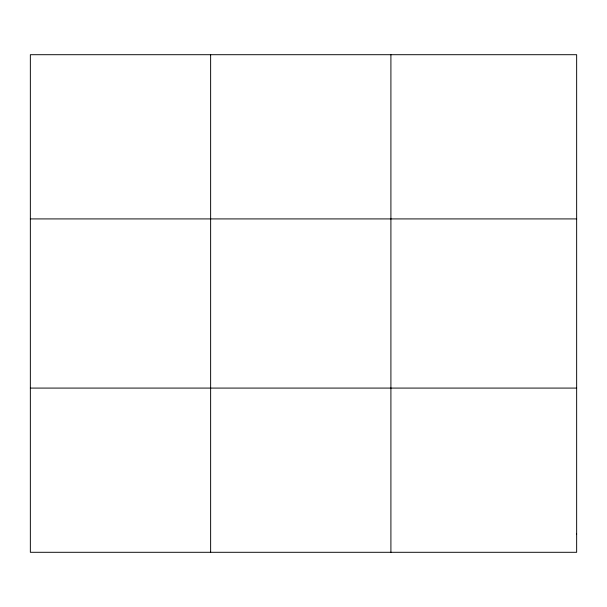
<?xml version="1.0" encoding="UTF-8"?>
<svg xmlns="http://www.w3.org/2000/svg" width="607" height="607" viewBox="0 0 607 607"><rect width="100%" height="100%" fill="white"/><g stroke="black" fill="none" stroke-linecap="round" stroke-linejoin="round"><path stroke-width="0.91" d="M210.629 552.294L210.629 54.706M390.908 552.294L390.908 54.706M30.35 218.915L576.65 218.915M30.35 388.085L576.65 388.085M576.65 534.046L576.65 552.294L30.35 552.294L30.35 54.706L576.65 54.706L576.65 534.046"/></g></svg>
